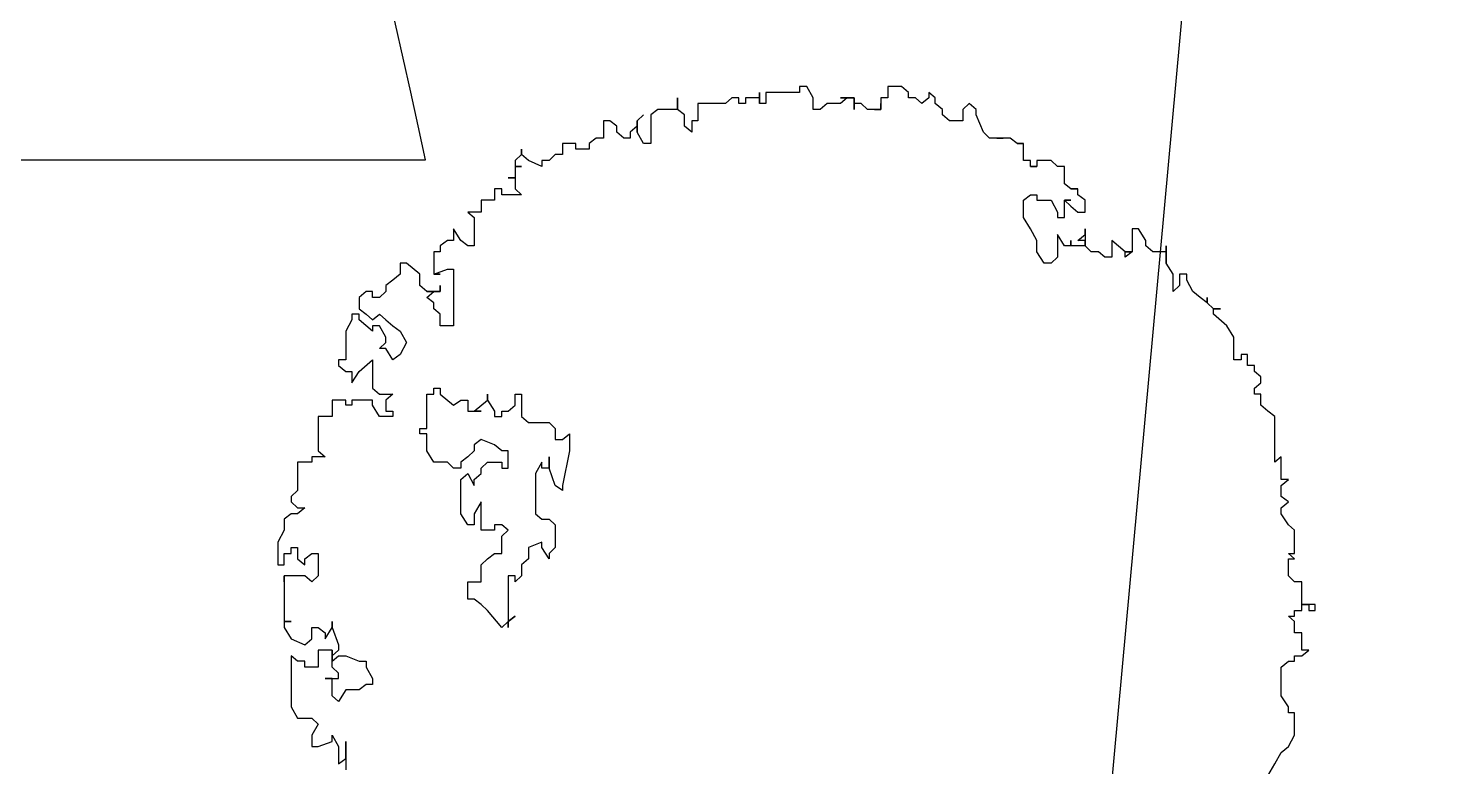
# Model space of a CAD drawing. Extents: x -30 to 1202, y 231 to 898.
# Drawn here: x 173.23 to 179.27, y 414.55 to 417.71 of the extents above; entities that cross this region are included whole.
import ezdxf

# ---------------------------------------------------------------- set-up
doc = ezdxf.new("R2010")
doc.units = 0
doc.header["$LTSCALE"] = 0.04
doc.linetypes.add('DASHED2', pattern=[9.525, 6.35, -3.175])
doc.layers.get('0').update_dxf_attribs({"linetype": 'CONTINUOUS'})
for name, color, linetype in [('0.1', 1, 'CONTINUOUS'), ('0.2', 2, 'CONTINUOUS'), ('0.5', 5, 'CONTINUOUS'), ('CONTORXXNP----00', 255, 'CONTINUOUS'), ('PISO', 1, 'CONTINUOUS'), ('PISOS', 1, 'CONTINUOUS'), ('PROYECCIÓN', 2, 'DASHED2')]:
    doc.layers.add(name, color=color, linetype=linetype)
doc.styles.get("Standard").update_dxf_attribs({"font": 'romans.shx'})

# ---------------------------------------------------------------- blocks, each defined once
blk = doc.blocks.new('ARB3')
at = {"color": 0}
for p, q in [((0.0136, 0.4913), (0.0078, 0.4913)), ((0.0078, 0.4913), (0.0078, 0.4852)), ((0.0078, 0.4852), (0.0078, 0.4782)), ((0.0078, 0.4782), (0.0078, 0.4852)), ((0.0078, 0.4852), (0.0136, 0.4852)), ((0.0078, 0.4852), (0.0136, 0.4852)), ((0.0136, 0.4852), (0.0136, 0.4913)), ((0.0581, 0.4782), (0.0523, 0.4852)), ((0.0523, 0.4852), (0.0523, 0.4782)), ((-0.0646, 0.4713), (-0.0698, 0.4652)), ((-0.042, 0.4713), (-0.0646, 0.4713)), ((-0.0368, 0.4713), (-0.042, 0.4652)), ((-0.042, 0.4652), (-0.042, 0.4713)), ((-0.0368, 0.4652), (-0.0368, 0.4713)), ((-0.0142, 0.4713), (-0.02, 0.4652)), ((0.0078, 0.4782), (-0.0142, 0.4782)), ((-0.0142, 0.4782), (-0.0142, 0.4713)), ((0.0136, 0.4782), (0.0078, 0.4782)), ((0.0136, 0.4713), (0.0136, 0.4782)), ((0.0194, 0.4713), (0.0136, 0.4713)), ((0.0245, 0.4713), (0.0194, 0.4652)), ((0.0194, 0.4652), (0.0194, 0.4713)), ((0.0355, 0.4713), (0.0245, 0.4713)), ((0.0523, 0.4782), (0.0355, 0.4782)), ((0.0355, 0.4782), (0.0355, 0.4713)), ((0.0581, 0.4713), (0.0581, 0.4782)), ((0.0633, 0.4713), (0.0581, 0.4713)), ((0.0633, 0.4652), (0.0633, 0.4713)), ((0.1356, 0.4713), (0.1137, 0.4713)), ((0.1137, 0.4713), (0.1137, 0.4652)), ((0.1466, 0.4652), (0.1356, 0.4713)), ((-0.1143, 0.4583), (-0.1363, 0.4583)), ((-0.1363, 0.4583), (-0.1311, 0.4521)), ((-0.1085, 0.4583), (-0.1143, 0.4652)), ((-0.1143, 0.4652), (-0.1143, 0.4583)), ((-0.0975, 0.4583), (-0.1085, 0.4583)), ((-0.0924, 0.4652), (-0.0975, 0.4583)), ((-0.0866, 0.4583), (-0.0924, 0.4652)), ((-0.0807, 0.4583), (-0.0866, 0.4583)), ((-0.0698, 0.4652), (-0.0807, 0.4583)), ((-0.02, 0.4652), (-0.0368, 0.4652)), ((0.0691, 0.4583), (0.0633, 0.4652)), ((0.0969, 0.4583), (0.0691, 0.4583)), ((0.1079, 0.4652), (0.0969, 0.4583)), ((0.1137, 0.4652), (0.1079, 0.4652)), ((0.1524, 0.4583), (0.1466, 0.4652)), ((0.1634, 0.4521), (0.1524, 0.4583)), ((-0.1809, 0.4452), (-0.1867, 0.4383)), ((-0.1757, 0.4521), (-0.1809, 0.4452)), ((-0.1311, 0.4521), (-0.1757, 0.4521)), ((0.175, 0.4452), (0.1634, 0.4521)), ((-0.2196, 0.4321), (-0.2254, 0.4321)), ((-0.2254, 0.4321), (-0.2254, 0.4252)), ((-0.2144, 0.4383), (-0.2196, 0.4321)), ((-0.2086, 0.4383), (-0.2144, 0.4383)), ((-0.2035, 0.4321), (-0.2086, 0.4383)), ((-0.1976, 0.4321), (-0.2035, 0.4321)), ((-0.1867, 0.4383), (-0.1976, 0.4383)), ((-0.1976, 0.4383), (-0.1976, 0.4321)), ((-0.2254, 0.4252), (-0.2364, 0.4252)), ((-0.2364, 0.4252), (-0.2364, 0.419)), ((-0.2364, 0.419), (-0.2312, 0.419)), ((-0.2312, 0.419), (-0.2312, 0.4121)), ((-0.2642, 0.4052), (-0.2758, 0.3921)), ((-0.2532, 0.4121), (-0.2642, 0.4052)), ((-0.2312, 0.4121), (-0.2532, 0.4121)), ((-0.2868, 0.386), (-0.2919, 0.386)), ((-0.2919, 0.386), (-0.2868, 0.386)), ((-0.2868, 0.386), (-0.2919, 0.3791)), ((-0.281, 0.3921), (-0.2868, 0.386)), ((-0.281, 0.3921), (-0.281, 0.399)), ((-0.281, 0.399), (-0.281, 0.3921)), ((-0.2758, 0.3921), (-0.281, 0.3921)), ((-0.2978, 0.3721), (-0.3087, 0.366)), ((-0.2919, 0.3791), (-0.2978, 0.3721)), ((-0.3087, 0.366), (-0.3146, 0.366)), ((-0.3146, 0.366), (-0.3146, 0.3591)), ((-0.3146, 0.3591), (-0.3036, 0.3591)), ((-0.3036, 0.3591), (-0.2978, 0.3529)), ((-0.3255, 0.346), (-0.3423, 0.346)), ((-0.3423, 0.346), (-0.3365, 0.346)), ((-0.3365, 0.346), (-0.3365, 0.3329)), ((-0.3146, 0.3529), (-0.3255, 0.346)), ((-0.2978, 0.3529), (-0.3146, 0.3529)), ((-0.3365, 0.3329), (-0.3423, 0.326)), ((-0.3475, 0.326), (-0.3591, 0.3191)), ((-0.3591, 0.3191), (-0.3591, 0.3129)), ((-0.3423, 0.326), (-0.3475, 0.326)), ((-0.3591, 0.3129), (-0.3365, 0.3129)), ((-0.3365, 0.306), (-0.3475, 0.2929)), ((-0.3365, 0.3129), (-0.3365, 0.306)), ((-0.3365, 0.306), (-0.3365, 0.3129)), ((-0.3365, 0.3129), (-0.3313, 0.306)), ((-0.3313, 0.306), (-0.3365, 0.306)), ((-0.3475, 0.2929), (-0.3313, 0.2929)), ((-0.3313, 0.2929), (-0.3313, 0.286)), ((-0.3313, 0.286), (-0.3365, 0.2799)), ((-0.3365, 0.2799), (-0.3365, 0.2729)), ((-0.3869, 0.2668), (-0.3921, 0.2599)), ((-0.3753, 0.2668), (-0.3869, 0.2668)), ((-0.3753, 0.2599), (-0.3753, 0.2668)), ((-0.3533, 0.2668), (-0.3591, 0.2668)), ((-0.3591, 0.2668), (-0.3423, 0.2668)), ((-0.3475, 0.2599), (-0.3533, 0.2668)), ((-0.3423, 0.2668), (-0.3475, 0.2668)), ((-0.3475, 0.2668), (-0.3475, 0.2599)), ((-0.3365, 0.2729), (-0.3423, 0.2668)), ((-0.3423, 0.2668), (-0.3423, 0.2529)), ((-0.3979, 0.2529), (-0.403, 0.2468)), ((-0.3921, 0.2599), (-0.3979, 0.2599)), ((-0.3979, 0.2599), (-0.3979, 0.2529)), ((-0.3979, 0.2529), (-0.3979, 0.2599)), ((-0.3979, 0.2599), (-0.3979, 0.2529)), ((-0.3869, 0.2468), (-0.3869, 0.2529)), ((-0.3869, 0.2529), (-0.3869, 0.2468)), ((-0.3869, 0.2468), (-0.3811, 0.2529)), ((-0.3811, 0.2529), (-0.3753, 0.2599)), ((-0.3423, 0.2529), (-0.3475, 0.2529)), ((-0.3475, 0.2529), (-0.3423, 0.2529)), ((-0.3423, 0.2529), (-0.3423, 0.2468)), ((-0.4198, 0.2399), (-0.4256, 0.2337)), ((-0.403, 0.2468), (-0.4198, 0.2468)), ((-0.4198, 0.2468), (-0.4198, 0.2399)), ((-0.3701, 0.2468), (-0.3869, 0.2468)), ((-0.3869, 0.2337), (-0.3753, 0.2399)), ((-0.3753, 0.2399), (-0.3701, 0.2399)), ((-0.3701, 0.2399), (-0.3701, 0.2468)), ((-0.3423, 0.2468), (-0.3533, 0.2399)), ((-0.3533, 0.2399), (-0.3313, 0.2399)), ((-0.3313, 0.2399), (-0.3255, 0.2337)), ((-0.4256, 0.2337), (-0.4256, 0.2199)), ((-0.3869, 0.2199), (-0.3869, 0.2337)), ((-0.3255, 0.2268), (-0.3365, 0.2199)), ((-0.3255, 0.2337), (-0.3255, 0.2268)), ((-0.4256, 0.2068), (-0.4424, 0.2068)), ((-0.4424, 0.2068), (-0.4424, 0.2007)), ((-0.4424, 0.2007), (-0.4424, 0.2068)), ((-0.4424, 0.2068), (-0.4424, 0.2007)), ((-0.4256, 0.2199), (-0.4198, 0.2199)), ((-0.4198, 0.2137), (-0.4256, 0.2137)), ((-0.4256, 0.2137), (-0.4256, 0.2068)), ((-0.4198, 0.2199), (-0.4198, 0.2137)), ((-0.4198, 0.2137), (-0.4198, 0.2199)), ((-0.4198, 0.2199), (-0.4198, 0.2137)), ((-0.3921, 0.2137), (-0.3921, 0.2199)), ((-0.3921, 0.2199), (-0.3869, 0.2199)), ((-0.3869, 0.2068), (-0.3921, 0.2137)), ((-0.3701, 0.2068), (-0.3869, 0.2068)), ((-0.3591, 0.2137), (-0.3701, 0.2068)), ((-0.3475, 0.2199), (-0.3591, 0.2137)), ((-0.3365, 0.2199), (-0.3475, 0.2199)), ((-0.4424, 0.2007), (-0.4476, 0.1937)), ((-0.4476, 0.1937), (-0.4476, 0.1807)), ((-0.4476, 0.1807), (-0.4476, 0.1868)), ((-0.4476, 0.1868), (-0.4476, 0.1737)), ((-0.4534, 0.1676), (-0.4702, 0.1607)), ((-0.4476, 0.1737), (-0.4534, 0.1676)), ((-0.4754, 0.1607), (-0.4812, 0.1537)), ((-0.4812, 0.1537), (-0.4754, 0.1476)), ((-0.4702, 0.1607), (-0.4754, 0.1607)), ((-0.4754, 0.1476), (-0.4644, 0.1476)), ((-0.4644, 0.1476), (-0.4644, 0.1345)), ((-0.4754, 0.1276), (-0.4812, 0.1207)), ((-0.4702, 0.1276), (-0.4754, 0.1276)), ((-0.4644, 0.1345), (-0.4702, 0.1276)), ((-0.487, 0.1207), (-0.4922, 0.1145)), ((-0.4922, 0.1145), (-0.487, 0.1145)), ((-0.4812, 0.1207), (-0.487, 0.1207)), ((-0.487, 0.1145), (-0.4812, 0.1076)), ((-0.4812, 0.1076), (-0.487, 0.1015)), ((-0.487, 0.1015), (-0.487, 0.0945)), ((-0.487, 0.0945), (-0.4922, 0.0945)), ((-0.498, 0.0745), (-0.487, 0.0745)), ((-0.487, 0.0745), (-0.487, 0.0676)), ((-0.487, 0.0676), (-0.4754, 0.0676)), ((-0.4754, 0.0676), (-0.4812, 0.0676)), ((-0.4812, 0.0676), (-0.4754, 0.0676)), ((-0.4754, 0.0676), (-0.4754, 0.0615)), ((-0.4754, 0.0615), (-0.4754, 0.0676)), ((-0.4754, 0.0676), (-0.4754, 0.0546)), ((-0.4754, 0.0415), (-0.487, 0.0415)), ((-0.487, 0.0415), (-0.487, 0.0284)), ((-0.4754, 0.0546), (-0.4812, 0.0484)), ((-0.4812, 0.0484), (-0.4812, 0.0415)), ((-0.4812, 0.0415), (-0.4754, 0.0415)), ((-0.487, 0.0284), (-0.487, 0.0346)), ((-0.487, 0.0346), (-0.4812, 0.0284)), ((-0.4812, 0.0284), (-0.4812, 0.0153)), ((-0.4812, 0.0153), (-0.4754, 0.0084)), ((-0.487, 0.0015), (-0.498, -0.0047)), ((-0.4754, 0.0015), (-0.487, 0.0015)), ((-0.4754, 0.0084), (-0.4754, 0.0015)), ((-0.4922, -0.0446), (-0.4812, -0.0446)), ((-0.4812, -0.0508), (-0.4922, -0.0508)), ((-0.4922, -0.0508), (-0.487, -0.0508)), ((-0.487, -0.0508), (-0.487, -0.0646)), ((-0.4812, -0.0446), (-0.4812, -0.0508)), ((-0.487, -0.0646), (-0.4812, -0.0646)), ((-0.4812, -0.0646), (-0.4812, -0.0708)), ((-0.4812, -0.0708), (-0.487, -0.0708)), ((-0.487, -0.0708), (-0.487, -0.0777)), ((-0.487, -0.0777), (-0.4812, -0.0839)), ((-0.4812, -0.0839), (-0.4812, -0.1108)), ((-0.4812, -0.1108), (-0.4644, -0.1108)), ((-0.4702, -0.1238), (-0.4754, -0.1308)), ((-0.4592, -0.1238), (-0.4702, -0.1238)), ((-0.4644, -0.1108), (-0.4644, -0.1169)), ((-0.4644, -0.1169), (-0.4534, -0.1169)), ((-0.4534, -0.1169), (-0.4592, -0.1238)), ((-0.4754, -0.1308), (-0.487, -0.1308)), ((-0.487, -0.1308), (-0.4754, -0.1308)), ((-0.4754, -0.1308), (-0.4754, -0.15)), ((-0.4754, -0.15), (-0.4702, -0.1569)), ((-0.4702, -0.1569), (-0.4424, -0.1569)), ((-0.4644, -0.17), (-0.4702, -0.1638)), ((-0.4702, -0.1638), (-0.4644, -0.17)), ((-0.4424, -0.1638), (-0.4534, -0.17)), ((-0.4424, -0.1569), (-0.4424, -0.1638)), ((-0.4534, -0.17), (-0.4644, -0.17)), ((-0.4644, -0.17), (-0.4592, -0.17)), ((-0.4592, -0.17), (-0.4534, -0.1769)), ((-0.4534, -0.1769), (-0.4476, -0.1769)), ((-0.4476, -0.1769), (-0.4476, -0.1831)), ((-0.4592, -0.19), (-0.4644, -0.1969)), ((-0.4534, -0.19), (-0.4592, -0.19)), ((-0.4476, -0.1831), (-0.4534, -0.19)), ((-0.4644, -0.1969), (-0.4644, -0.2031)), ((-0.4644, -0.2031), (-0.4476, -0.2031)), ((-0.4476, -0.2031), (-0.4476, -0.21)), ((-0.4476, -0.21), (-0.4424, -0.2169)), ((-0.4424, -0.2169), (-0.4366, -0.2169)), ((-0.4366, -0.2169), (-0.4366, -0.23)), ((-0.4366, -0.23), (-0.4424, -0.23)), ((-0.4424, -0.23), (-0.4424, -0.243)), ((-0.4424, -0.243), (-0.4315, -0.243)), ((-0.4315, -0.243), (-0.4315, -0.25)), ((-0.1531, -0.243), (-0.1589, -0.2361)), ((-0.1589, -0.2361), (-0.1421, -0.2361)), ((-0.1531, -0.25), (-0.1531, -0.243)), ((-0.1421, -0.2361), (-0.1085, -0.243)), ((-0.1085, -0.243), (-0.1033, -0.243)), ((-0.1033, -0.243), (-0.1085, -0.25)), ((-0.4315, -0.25), (-0.4256, -0.2561)), ((-0.4256, -0.2561), (-0.4256, -0.263)), ((-0.1699, -0.2561), (-0.1641, -0.25)), ((-0.1699, -0.2761), (-0.1699, -0.2561)), ((-0.1641, -0.25), (-0.1531, -0.25)), ((-0.1253, -0.2561), (-0.1363, -0.2561)), ((-0.1363, -0.2561), (-0.1253, -0.2561)), ((-0.1085, -0.25), (-0.1253, -0.2561)), ((-0.1253, -0.2561), (-0.1253, -0.263)), ((-0.0756, -0.2561), (-0.0698, -0.25)), ((-0.0756, -0.263), (-0.0756, -0.2561)), ((-0.0698, -0.25), (-0.0478, -0.25)), ((-0.0478, -0.25), (-0.042, -0.2561)), ((-0.0368, -0.2561), (-0.0478, -0.263)), ((-0.042, -0.2561), (-0.0368, -0.2561)), ((-0.4256, -0.263), (-0.4198, -0.263)), ((-0.4198, -0.263), (-0.4256, -0.2761)), ((-0.1253, -0.263), (-0.1311, -0.263)), ((-0.1311, -0.263), (-0.1201, -0.2692)), ((-0.1201, -0.2692), (-0.0807, -0.2692)), ((-0.0807, -0.2692), (-0.0756, -0.263)), ((-0.0478, -0.263), (-0.053, -0.263)), ((-0.053, -0.263), (-0.0478, -0.2761)), ((-0.4315, -0.283), (-0.4366, -0.283)), ((-0.4366, -0.283), (-0.4315, -0.283)), ((-0.4256, -0.2761), (-0.4315, -0.283)), ((-0.4315, -0.283), (-0.4256, -0.2892)), ((-0.4256, -0.2892), (-0.4198, -0.2892)), ((-0.4198, -0.2892), (-0.4198, -0.283)), ((-0.4198, -0.283), (-0.4198, -0.2892)), ((-0.4198, -0.2892), (-0.4089, -0.2892)), ((-0.4089, -0.2892), (-0.4089, -0.2961)), ((-0.4089, -0.2961), (-0.4089, -0.2892)), ((-0.4089, -0.2892), (-0.3979, -0.2892)), ((-0.3979, -0.2892), (-0.3921, -0.283)), ((-0.3921, -0.283), (-0.3921, -0.3022)), ((-0.1976, -0.2892), (-0.1976, -0.283)), ((-0.1976, -0.283), (-0.1757, -0.283)), ((-0.1867, -0.2892), (-0.1976, -0.2892)), ((-0.1809, -0.2961), (-0.1867, -0.2892)), ((-0.1757, -0.283), (-0.1699, -0.2761)), ((-0.0478, -0.2761), (-0.0368, -0.2761)), ((-0.0368, -0.2761), (-0.031, -0.283)), ((-0.031, -0.283), (-0.02, -0.283)), ((-0.02, -0.283), (-0.0142, -0.2892)), ((-0.0142, -0.2892), (-0.02, -0.2892)), ((-0.02, -0.2892), (-0.02, -0.2961)), ((0.0245, -0.2961), (0.0194, -0.2892)), ((0.0194, -0.2892), (0.0245, -0.2961)), ((-0.3921, -0.3022), (-0.3979, -0.3022)), ((-0.3979, -0.3022), (-0.3979, -0.3092)), ((-0.1809, -0.3022), (-0.1809, -0.2961)), ((-0.1757, -0.3022), (-0.1809, -0.3022)), ((-0.1757, -0.3092), (-0.1757, -0.3022)), ((-0.1421, -0.3022), (-0.1479, -0.3092)), ((-0.1253, -0.2961), (-0.1421, -0.2961)), ((-0.1421, -0.2961), (-0.1421, -0.3022)), ((-0.1311, -0.3161), (-0.1311, -0.3022)), ((-0.1311, -0.3022), (-0.1253, -0.3022)), ((-0.1253, -0.3022), (-0.1253, -0.2961)), ((-0.0646, -0.2961), (-0.0698, -0.3022)), ((-0.0698, -0.3022), (-0.0698, -0.3092)), ((-0.0588, -0.3022), (-0.0646, -0.2961)), ((-0.042, -0.3022), (-0.0588, -0.3022)), ((-0.042, -0.3092), (-0.042, -0.3022)), ((-0.02, -0.2961), (0.0304, -0.2961)), ((0.0304, -0.3022), (0.0136, -0.3161)), ((0.0304, -0.2961), (0.0245, -0.2961)), ((0.0245, -0.2961), (0.0304, -0.3022)), ((-0.3979, -0.3092), (-0.3869, -0.3092)), ((-0.3869, -0.3092), (-0.3869, -0.3222)), ((-0.1918, -0.3161), (-0.1976, -0.3161)), ((-0.1976, -0.3161), (-0.1918, -0.3161)), ((-0.1918, -0.3161), (-0.1809, -0.3092)), ((-0.1809, -0.3292), (-0.1918, -0.3161)), ((-0.1809, -0.3092), (-0.1757, -0.3092)), ((-0.1479, -0.3092), (-0.1531, -0.3222)), ((-0.1253, -0.3222), (-0.1311, -0.3161)), ((-0.0698, -0.3092), (-0.0646, -0.3092)), ((-0.0646, -0.3092), (-0.0646, -0.3222)), ((-0.0368, -0.3161), (-0.042, -0.3092)), ((-0.031, -0.3222), (-0.0368, -0.3161)), ((0.0136, -0.3161), (0.0078, -0.3222)), ((-0.3869, -0.3222), (-0.3753, -0.3222)), ((-0.3753, -0.3222), (-0.3753, -0.3353)), ((-0.3753, -0.3353), (-0.3701, -0.3292)), ((-0.3701, -0.3292), (-0.3423, -0.3292)), ((-0.3423, -0.3292), (-0.3423, -0.3353)), ((-0.1809, -0.3353), (-0.1809, -0.3222)), ((-0.1809, -0.3222), (-0.1809, -0.3292)), ((-0.1809, -0.3292), (-0.1809, -0.3222)), ((-0.1809, -0.3222), (-0.1809, -0.3292)), ((-0.1531, -0.3222), (-0.1479, -0.3292)), ((-0.1479, -0.3292), (-0.1421, -0.3292)), ((-0.1421, -0.3292), (-0.1363, -0.3353)), ((-0.1201, -0.3222), (-0.1253, -0.3222)), ((-0.1143, -0.3292), (-0.1201, -0.3222)), ((-0.1201, -0.3353), (-0.1085, -0.3292)), ((-0.1085, -0.3292), (-0.1143, -0.3292)), ((-0.0646, -0.3222), (-0.0924, -0.3222)), ((-0.0924, -0.3222), (-0.0807, -0.3292)), ((-0.0807, -0.3292), (-0.0698, -0.3292)), ((-0.0698, -0.3292), (-0.0698, -0.3353)), ((-0.0142, -0.3222), (-0.031, -0.3222)), ((-0.0142, -0.3353), (-0.0142, -0.3222)), ((0.0078, -0.3222), (0.0026, -0.3292)), ((0.0026, -0.3292), (0.0026, -0.3353)), ((-0.3475, -0.3422), (-0.3591, -0.3492)), ((-0.3423, -0.3353), (-0.3475, -0.3422)), ((-0.1918, -0.3422), (-0.1918, -0.3353)), ((-0.1918, -0.3353), (-0.1809, -0.3353)), ((-0.1867, -0.3492), (-0.1918, -0.3422)), ((-0.1363, -0.3353), (-0.1311, -0.3422)), ((-0.1311, -0.3422), (-0.1253, -0.3422)), ((-0.1253, -0.3422), (-0.1253, -0.3492)), ((-0.1143, -0.3422), (-0.1201, -0.3353)), ((-0.0807, -0.3422), (-0.1143, -0.3422)), ((-0.0698, -0.3353), (-0.0807, -0.3422)), ((0.0026, -0.3353), (-0.0142, -0.3353)), ((-0.3591, -0.3492), (-0.3475, -0.3492)), ((-0.3475, -0.3492), (-0.3475, -0.3553)), ((-0.3475, -0.3553), (-0.3423, -0.3622)), ((-0.3197, -0.3553), (-0.3197, -0.3492)), ((-0.3197, -0.3492), (-0.2642, -0.3492)), ((-0.3146, -0.3684), (-0.3197, -0.3553)), ((-0.2642, -0.3492), (-0.2642, -0.3622)), ((-0.1976, -0.3622), (-0.1867, -0.3492)), ((-0.1253, -0.3492), (-0.1311, -0.3553)), ((-0.1311, -0.3553), (-0.1311, -0.3684)), ((-0.3423, -0.3622), (-0.3365, -0.3622)), ((-0.3365, -0.3622), (-0.3365, -0.3684)), ((-0.3365, -0.3684), (-0.3146, -0.3684)), ((-0.3146, -0.3684), (-0.3146, -0.3622)), ((-0.3146, -0.3622), (-0.3146, -0.3684)), ((-0.2978, -0.3622), (-0.3036, -0.3622)), ((-0.3036, -0.3622), (-0.2978, -0.3622)), ((-0.2978, -0.3684), (-0.2978, -0.3622)), ((-0.2978, -0.3622), (-0.2978, -0.3753)), ((-0.2919, -0.3753), (-0.2978, -0.3684)), ((-0.2868, -0.3684), (-0.2919, -0.3753)), ((-0.281, -0.3684), (-0.2868, -0.3684)), ((-0.2758, -0.3622), (-0.281, -0.3684)), ((-0.2642, -0.3622), (-0.2758, -0.3622)), ((-0.2035, -0.3684), (-0.2035, -0.3622)), ((-0.2035, -0.3622), (-0.1976, -0.3622)), ((-0.1976, -0.3684), (-0.2035, -0.3684)), ((-0.1976, -0.3753), (-0.1976, -0.3684)), ((-0.1311, -0.3684), (-0.1421, -0.3753)), ((-0.3146, -0.3822), (-0.3255, -0.3953)), ((-0.3036, -0.3822), (-0.3146, -0.3822)), ((-0.2978, -0.3753), (-0.3036, -0.3822)), ((-0.1641, -0.3753), (-0.1976, -0.3753)), ((-0.1641, -0.3822), (-0.1641, -0.3753)), ((-0.1589, -0.3822), (-0.1641, -0.3822)), ((-0.1421, -0.3753), (-0.1589, -0.3753)), ((-0.1589, -0.3753), (-0.1589, -0.3822)), ((-0.3255, -0.3953), (-0.3255, -0.4014)), ((-0.259, -0.4014), (-0.248, -0.3953)), ((-0.248, -0.3953), (-0.2364, -0.4014)), ((-0.3255, -0.4014), (-0.3146, -0.4014)), ((-0.3146, -0.4014), (-0.3087, -0.4084)), ((-0.3087, -0.4084), (-0.3036, -0.4153)), ((-0.27, -0.4153), (-0.2642, -0.4084)), ((-0.2642, -0.4084), (-0.259, -0.4014)), ((-0.2312, -0.4084), (-0.2422, -0.4153)), ((-0.2364, -0.4014), (-0.2312, -0.4084)), ((-0.1976, -0.4214), (-0.1976, -0.4084)), ((-0.1976, -0.4084), (-0.1918, -0.4153)), ((-0.1809, -0.4153), (-0.1809, -0.4084)), ((-0.1809, -0.4084), (-0.1757, -0.4084)), ((-0.1757, -0.4084), (-0.1757, -0.4214)), ((-0.3036, -0.4153), (-0.2978, -0.4153)), ((-0.2978, -0.4153), (-0.2919, -0.4214)), ((-0.2919, -0.4214), (-0.2919, -0.4284)), ((-0.2758, -0.4214), (-0.27, -0.4153)), ((-0.27, -0.4284), (-0.2758, -0.4214)), ((-0.2532, -0.4153), (-0.2642, -0.4214)), ((-0.2642, -0.4214), (-0.2642, -0.4284)), ((-0.248, -0.4153), (-0.2532, -0.4153)), ((-0.2422, -0.4214), (-0.248, -0.4153)), ((-0.2422, -0.4153), (-0.2422, -0.4214)), ((-0.2035, -0.4284), (-0.1976, -0.4214)), ((-0.1918, -0.4153), (-0.1809, -0.4153)), ((-0.1757, -0.4214), (-0.1867, -0.4284)), ((-0.2919, -0.4284), (-0.2978, -0.4284)), ((-0.2978, -0.4284), (-0.2978, -0.4345)), ((-0.2978, -0.4345), (-0.2919, -0.4414)), ((-0.281, -0.4414), (-0.2758, -0.4345)), ((-0.2758, -0.4345), (-0.27, -0.4284)), ((-0.259, -0.4284), (-0.27, -0.4414)), ((-0.2642, -0.4284), (-0.259, -0.4284)), ((-0.2196, -0.4414), (-0.2312, -0.4284)), ((-0.2312, -0.4284), (-0.2035, -0.4284)), ((-0.1867, -0.4284), (-0.1918, -0.4284)), ((-0.1918, -0.4284), (-0.1918, -0.4484)), ((0.0633, -0.4414), (0.0633, -0.4345)), ((0.0633, -0.4345), (0.0691, -0.4345)), ((0.0691, -0.4345), (0.0801, -0.4284)), ((0.0801, -0.4284), (0.0859, -0.4284)), ((0.0859, -0.4284), (0.0859, -0.4345)), ((0.0859, -0.4345), (0.0911, -0.4414)), ((-0.2919, -0.4414), (-0.281, -0.4414)), ((-0.27, -0.4414), (-0.2758, -0.4414)), ((-0.2758, -0.4414), (-0.2758, -0.4484)), ((-0.2758, -0.4484), (-0.27, -0.4484)), ((-0.27, -0.4484), (-0.259, -0.4545)), ((-0.259, -0.4545), (-0.2312, -0.4545)), ((-0.2312, -0.4545), (-0.2312, -0.4614)), ((-0.2254, -0.4614), (-0.2196, -0.4545)), ((-0.2086, -0.4484), (-0.2196, -0.4414)), ((-0.2196, -0.4545), (-0.2196, -0.4484)), ((-0.2196, -0.4484), (-0.2086, -0.4484)), ((-0.1918, -0.4484), (-0.1867, -0.4484)), ((-0.1867, -0.4545), (-0.1918, -0.4545)), ((-0.1918, -0.4545), (-0.1918, -0.4676)), ((-0.1867, -0.4484), (-0.1867, -0.4545)), ((0.0581, -0.4545), (0.0633, -0.4414)), ((0.0581, -0.4614), (0.0581, -0.4545)), ((0.0911, -0.4414), (0.0911, -0.4545)), ((0.0911, -0.4545), (0.1027, -0.4614)), ((0.1582, -0.4545), (0.1415, -0.4545)), ((0.1415, -0.4545), (0.1692, -0.4545)), ((0.1634, -0.4614), (0.1582, -0.4545)), ((-0.2312, -0.4614), (-0.2254, -0.4614)), ((-0.1918, -0.4676), (-0.1757, -0.4676)), ((-0.1757, -0.4676), (-0.1757, -0.4814)), ((0.0304, -0.4676), (0.0245, -0.4676)), ((0.0245, -0.4676), (0.0304, -0.4676)), ((0.0304, -0.4676), (0.0472, -0.4614)), ((0.0413, -0.4745), (0.0304, -0.4676)), ((0.0472, -0.4614), (0.0523, -0.4614)), ((0.0523, -0.4614), (0.0581, -0.4676)), ((0.0691, -0.4676), (0.0523, -0.4676)), ((0.0523, -0.4676), (0.0523, -0.4814)), ((0.0633, -0.4676), (0.0581, -0.4614)), ((0.0581, -0.4676), (0.0633, -0.4676)), ((0.0749, -0.4614), (0.0691, -0.4676)), ((0.0801, -0.4614), (0.0749, -0.4614)), ((0.0801, -0.4745), (0.0801, -0.4614)), ((0.0969, -0.4676), (0.0801, -0.4676)), ((0.0801, -0.4676), (0.0801, -0.4745)), ((0.1027, -0.4614), (0.0969, -0.4676)), ((0.1356, -0.4676), (0.1466, -0.4614)), ((0.1415, -0.4676), (0.1356, -0.4676)), ((0.1466, -0.4814), (0.1415, -0.4676)), ((0.1466, -0.4614), (0.1634, -0.4614)), ((-0.1757, -0.4814), (-0.1421, -0.4814)), ((-0.1421, -0.4814), (-0.1363, -0.4745)), ((-0.1363, -0.4745), (-0.1363, -0.4876)), ((-0.042, -0.4876), (-0.042, -0.4814)), ((-0.042, -0.4814), (-0.02, -0.4814)), ((-0.02, -0.4814), (-0.0142, -0.4876)), ((0.0304, -0.4814), (0.0355, -0.4745)), ((0.0304, -0.4876), (0.0304, -0.4814)), ((0.0355, -0.4745), (0.0413, -0.4745)), ((0.0523, -0.4814), (0.0691, -0.4814)), ((0.0691, -0.4814), (0.0691, -0.4945)), ((0.1188, -0.4876), (0.1247, -0.4814)), ((0.1247, -0.4814), (0.1356, -0.4876)), ((0.1466, -0.4876), (0.1466, -0.4814)), ((-0.1363, -0.4876), (-0.1311, -0.4876)), ((-0.1311, -0.4876), (-0.1311, -0.5014)), ((-0.0866, -0.5014), (-0.0866, -0.4945)), ((-0.0866, -0.4945), (-0.0807, -0.5014)), ((-0.0368, -0.4945), (-0.042, -0.4876)), ((-0.0368, -0.5014), (-0.031, -0.4945)), ((-0.031, -0.4945), (-0.0368, -0.4945)), ((-0.0142, -0.4876), (-0.02, -0.4945)), ((-0.02, -0.4945), (-0.02, -0.5145)), ((0.0413, -0.4876), (0.0304, -0.4876)), ((0.0472, -0.4945), (0.0413, -0.4876)), ((0.0413, -0.5076), (0.0472, -0.4945)), ((0.0691, -0.4945), (0.0633, -0.4945)), ((0.0633, -0.4945), (0.0633, -0.5014)), ((0.1188, -0.5014), (0.1188, -0.4876)), ((0.1356, -0.4876), (0.1466, -0.4876)), ((-0.1311, -0.5014), (-0.1033, -0.5014)), ((-0.1033, -0.5014), (-0.0975, -0.5076)), ((-0.0975, -0.5076), (-0.0924, -0.5076)), ((-0.0924, -0.5076), (-0.0866, -0.5014)), ((-0.0807, -0.5014), (-0.0807, -0.5076)), ((-0.0807, -0.5076), (-0.0756, -0.5145)), ((-0.0478, -0.5076), (-0.0478, -0.5014)), ((-0.0478, -0.5014), (-0.0368, -0.5014)), ((-0.042, -0.5076), (-0.0478, -0.5076)), ((-0.042, -0.5145), (-0.042, -0.5076)), ((0.0245, -0.5145), (0.0245, -0.5076)), ((0.0245, -0.5076), (0.0245, -0.5145)), ((0.0304, -0.5145), (0.0413, -0.5076)), ((0.0633, -0.5014), (0.0581, -0.5076)), ((0.0581, -0.5076), (0.1079, -0.5076)), ((0.1079, -0.5076), (0.1188, -0.5014)), ((-0.0756, -0.5145), (-0.0646, -0.5145)), ((-0.0646, -0.5145), (-0.053, -0.5206)), ((-0.053, -0.5206), (-0.031, -0.5206)), ((-0.031, -0.5145), (-0.042, -0.5145)), ((-0.031, -0.5206), (-0.031, -0.5145)), ((-0.02, -0.5145), (-0.0142, -0.5145)), ((-0.0142, -0.5145), (-0.02, -0.5145)), ((-0.02, -0.5145), (0.0245, -0.5145)), ((0.0245, -0.5145), (0.0304, -0.5145))]:
    blk.add_line(p, q, dxfattribs=at)
for p, q in [((-0.4922, 0.0945), (-0.498, 0.0876)), ((-0.498, 0.0876), (-0.498, 0.0745)), ((-0.498, -0.0047), (-0.498, -0.0116)), ((-0.498, -0.0116), (-0.4922, -0.0116)), ((-0.4922, -0.0116), (-0.4922, -0.0446))]:
    blk.add_line(p, q)
at = {"layer": 'CONTORXXNP----00'}
for p, q in [((0.0523, 0.4852), (0.0523, 0.4782)), ((0.0581, 0.4782), (0.0523, 0.4852)), ((-0.0646, 0.4713), (-0.0698, 0.4652)), ((-0.042, 0.4713), (-0.0646, 0.4713)), ((-0.042, 0.4652), (-0.042, 0.4713)), ((-0.0368, 0.4713), (-0.042, 0.4652)), ((-0.0368, 0.4652), (-0.0368, 0.4713)), ((-0.0142, 0.4713), (-0.02, 0.4652)), ((-0.0142, 0.4782), (-0.0142, 0.4713)), ((0.0078, 0.4782), (-0.0142, 0.4782)), ((0.0136, 0.4782), (0.0078, 0.4782)), ((0.0136, 0.4713), (0.0136, 0.4782)), ((0.0194, 0.4713), (0.0136, 0.4713)), ((0.0194, 0.4652), (0.0194, 0.4713)), ((0.0245, 0.4713), (0.0194, 0.4652)), ((0.0355, 0.4713), (0.0245, 0.4713)), ((0.0355, 0.4782), (0.0355, 0.4713)), ((0.0523, 0.4782), (0.0355, 0.4782)), ((0.0581, 0.4713), (0.0581, 0.4782)), ((0.0633, 0.4713), (0.0581, 0.4713)), ((0.0633, 0.4652), (0.0633, 0.4713)), ((0.1137, 0.4713), (0.1137, 0.4652)), ((0.1356, 0.4713), (0.1137, 0.4713)), ((0.1466, 0.4652), (0.1356, 0.4713)), ((-0.1363, 0.4583), (-0.1311, 0.4521)), ((-0.1143, 0.4583), (-0.1363, 0.4583)), ((-0.1143, 0.4652), (-0.1143, 0.4583)), ((-0.1085, 0.4583), (-0.1143, 0.4652)), ((-0.0975, 0.4583), (-0.1085, 0.4583)), ((-0.0924, 0.4652), (-0.0975, 0.4583)), ((-0.0866, 0.4583), (-0.0924, 0.4652)), ((-0.0807, 0.4583), (-0.0866, 0.4583)), ((-0.0698, 0.4652), (-0.0807, 0.4583)), ((-0.02, 0.4652), (-0.0368, 0.4652)), ((0.0691, 0.4583), (0.0633, 0.4652)), ((0.0969, 0.4583), (0.0691, 0.4583)), ((0.1079, 0.4652), (0.0969, 0.4583)), ((0.1137, 0.4652), (0.1079, 0.4652)), ((0.1524, 0.4583), (0.1466, 0.4652)), ((0.1634, 0.4521), (0.1524, 0.4583)), ((-0.1809, 0.4452), (-0.1867, 0.4383)), ((-0.1757, 0.4521), (-0.1809, 0.4452)), ((-0.1311, 0.4521), (-0.1757, 0.4521)), ((0.175, 0.4452), (0.1634, 0.4521)), ((-0.2254, 0.4321), (-0.2254, 0.4252)), ((-0.2196, 0.4321), (-0.2254, 0.4321)), ((-0.2144, 0.4383), (-0.2196, 0.4321)), ((-0.2086, 0.4383), (-0.2144, 0.4383)), ((-0.2035, 0.4321), (-0.2086, 0.4383)), ((-0.1976, 0.4321), (-0.2035, 0.4321)), ((-0.1976, 0.4383), (-0.1976, 0.4321)), ((-0.1867, 0.4383), (-0.1976, 0.4383)), ((-0.2364, 0.4252), (-0.2364, 0.419)), ((-0.2254, 0.4252), (-0.2364, 0.4252)), ((-0.2364, 0.419), (-0.2312, 0.419)), ((-0.2312, 0.419), (-0.2312, 0.4121)), ((-0.2642, 0.4052), (-0.2758, 0.3921)), ((-0.2532, 0.4121), (-0.2642, 0.4052)), ((-0.2312, 0.4121), (-0.2532, 0.4121)), ((-0.2868, 0.386), (-0.2919, 0.3791)), ((-0.281, 0.3921), (-0.2868, 0.386)), ((-0.2758, 0.3921), (-0.281, 0.3921)), ((-0.2978, 0.3721), (-0.3087, 0.366)), ((-0.2919, 0.3791), (-0.2978, 0.3721)), ((-0.3146, 0.366), (-0.3146, 0.3591)), ((-0.3087, 0.366), (-0.3146, 0.366)), ((-0.3146, 0.3591), (-0.3036, 0.3591)), ((-0.3036, 0.3591), (-0.2978, 0.3529)), ((-0.3365, 0.346), (-0.3255, 0.346)), ((-0.3365, 0.346), (-0.3365, 0.3329)), ((-0.3146, 0.3529), (-0.3255, 0.346)), ((-0.2978, 0.3529), (-0.3146, 0.3529)), ((-0.3365, 0.3329), (-0.3423, 0.326)), ((-0.3475, 0.326), (-0.3591, 0.3191)), ((-0.3591, 0.3191), (-0.3591, 0.3129)), ((-0.3423, 0.326), (-0.3475, 0.326)), ((-0.3591, 0.3129), (-0.3365, 0.3129)), ((-0.3365, 0.306), (-0.3475, 0.2929)), ((-0.3365, 0.306), (-0.3365, 0.3129)), ((-0.3365, 0.3129), (-0.3365, 0.306)), ((-0.3475, 0.2929), (-0.3313, 0.2929)), ((-0.3313, 0.2929), (-0.3313, 0.286)), ((-0.3313, 0.286), (-0.3365, 0.2799)), ((-0.3365, 0.2799), (-0.3365, 0.2729)), ((-0.3869, 0.2668), (-0.3921, 0.2599)), ((-0.3753, 0.2668), (-0.3869, 0.2668)), ((-0.3753, 0.2599), (-0.3753, 0.2668)), ((-0.3365, 0.2729), (-0.3423, 0.2668)), ((-0.3423, 0.2668), (-0.3423, 0.2529)), ((-0.3979, 0.2529), (-0.403, 0.2468)), ((-0.3979, 0.2599), (-0.3979, 0.2529)), ((-0.3979, 0.2529), (-0.3979, 0.2599)), ((-0.3979, 0.2599), (-0.3979, 0.2529)), ((-0.3921, 0.2599), (-0.3979, 0.2599)), ((-0.3869, 0.2468), (-0.3811, 0.2529)), ((-0.3811, 0.2529), (-0.3753, 0.2599)), ((-0.3423, 0.2529), (-0.3423, 0.2468)), ((-0.4198, 0.2399), (-0.4256, 0.2337)), ((-0.4198, 0.2468), (-0.4198, 0.2399)), ((-0.403, 0.2468), (-0.4198, 0.2468)), ((-0.3701, 0.2468), (-0.3869, 0.2468)), ((-0.3869, 0.2337), (-0.3753, 0.2399)), ((-0.3753, 0.2399), (-0.3701, 0.2399)), ((-0.3701, 0.2399), (-0.3701, 0.2468)), ((-0.3423, 0.2468), (-0.3533, 0.2399)), ((-0.3533, 0.2399), (-0.3313, 0.2399)), ((-0.3313, 0.2399), (-0.3255, 0.2337)), ((-0.4256, 0.2337), (-0.4256, 0.2199)), ((-0.3869, 0.2199), (-0.3869, 0.2337)), ((-0.3255, 0.2268), (-0.3365, 0.2199)), ((-0.3255, 0.2337), (-0.3255, 0.2268)), ((-0.4424, 0.2068), (-0.4424, 0.2007)), ((-0.4424, 0.2007), (-0.4424, 0.2068)), ((-0.4424, 0.2068), (-0.4424, 0.2007)), ((-0.4256, 0.2068), (-0.4424, 0.2068)), ((-0.4256, 0.2199), (-0.4198, 0.2199)), ((-0.4256, 0.2137), (-0.4256, 0.2068)), ((-0.4198, 0.2137), (-0.4256, 0.2137)), ((-0.4198, 0.2199), (-0.4198, 0.2137)), ((-0.4198, 0.2137), (-0.4198, 0.2199)), ((-0.4198, 0.2199), (-0.4198, 0.2137)), ((-0.3921, 0.2199), (-0.3869, 0.2199)), ((-0.3921, 0.2137), (-0.3921, 0.2199)), ((-0.3869, 0.2068), (-0.3921, 0.2137)), ((-0.3701, 0.2068), (-0.3869, 0.2068)), ((-0.3591, 0.2137), (-0.3701, 0.2068)), ((-0.3475, 0.2199), (-0.3591, 0.2137)), ((-0.3365, 0.2199), (-0.3475, 0.2199)), ((-0.4424, 0.2007), (-0.4476, 0.1937)), ((-0.4476, 0.1937), (-0.4476, 0.1807)), ((-0.4476, 0.1868), (-0.4476, 0.1737)), ((-0.4476, 0.1807), (-0.4476, 0.1868)), ((-0.4534, 0.1676), (-0.4702, 0.1607)), ((-0.4476, 0.1737), (-0.4534, 0.1676)), ((-0.4754, 0.1607), (-0.4812, 0.1537)), ((-0.4812, 0.1537), (-0.4754, 0.1476)), ((-0.4702, 0.1607), (-0.4754, 0.1607)), ((-0.4754, 0.1476), (-0.4644, 0.1476)), ((-0.4644, 0.1476), (-0.4644, 0.1345)), ((-0.4754, 0.1276), (-0.4812, 0.1207)), ((-0.4702, 0.1276), (-0.4754, 0.1276)), ((-0.4644, 0.1345), (-0.4702, 0.1276)), ((-0.487, 0.1207), (-0.4922, 0.1145)), ((-0.4922, 0.1145), (-0.487, 0.1145)), ((-0.4812, 0.1207), (-0.487, 0.1207)), ((-0.487, 0.1145), (-0.4812, 0.1076)), ((-0.4812, 0.1076), (-0.487, 0.1015)), ((-0.487, 0.1015), (-0.487, 0.0945)), ((-0.4922, 0.0945), (-0.498, 0.0876)), ((-0.498, 0.0876), (-0.498, 0.0745)), ((-0.487, 0.0945), (-0.4922, 0.0945)), ((-0.498, 0.0745), (-0.487, 0.0745)), ((-0.487, 0.0745), (-0.487, 0.0676)), ((-0.487, 0.0676), (-0.4754, 0.0676)), ((-0.4812, 0.0676), (-0.4754, 0.0676)), ((-0.4754, 0.0676), (-0.4812, 0.0676)), ((-0.4754, 0.0676), (-0.4754, 0.0546)), ((-0.4754, 0.0615), (-0.4754, 0.0676)), ((-0.4754, 0.0676), (-0.4754, 0.0615)), ((-0.487, 0.0415), (-0.4812, 0.0415)), ((-0.487, 0.0346), (-0.487, 0.0415)), ((-0.4754, 0.0546), (-0.4812, 0.0484)), ((-0.4812, 0.0484), (-0.4812, 0.0415)), ((-0.487, 0.0346), (-0.4812, 0.0284)), ((-0.4812, 0.0284), (-0.4812, 0.0153)), ((-0.4812, 0.0153), (-0.4754, 0.0084)), ((-0.487, 0.0015), (-0.498, -0.0047)), ((-0.4754, 0.0015), (-0.487, 0.0015)), ((-0.4754, 0.0084), (-0.4754, 0.0015)), ((-0.498, -0.0047), (-0.498, -0.0116)), ((-0.498, -0.0116), (-0.4922, -0.0116)), ((-0.4922, -0.0116), (-0.4922, -0.0446)), ((-0.4922, -0.0446), (-0.4812, -0.0446)), ((-0.487, -0.0508), (-0.4812, -0.0508)), ((-0.487, -0.0508), (-0.487, -0.0646)), ((-0.4812, -0.0446), (-0.4812, -0.0508)), ((-0.487, -0.0646), (-0.4812, -0.0646)), ((-0.4812, -0.0646), (-0.4812, -0.0708)), ((-0.487, -0.0708), (-0.487, -0.0777)), ((-0.4812, -0.0708), (-0.487, -0.0708)), ((-0.487, -0.0777), (-0.4812, -0.0839)), ((-0.4812, -0.0839), (-0.4812, -0.1108)), ((-0.4812, -0.1108), (-0.4644, -0.1108)), ((-0.4702, -0.1238), (-0.4754, -0.1308)), ((-0.4592, -0.1238), (-0.4702, -0.1238)), ((-0.4644, -0.1108), (-0.4644, -0.1169)), ((-0.4644, -0.1169), (-0.4534, -0.1169)), ((-0.4534, -0.1169), (-0.4592, -0.1238)), ((-0.4754, -0.1308), (-0.4754, -0.15)), ((-0.4754, -0.15), (-0.4702, -0.1569)), ((-0.4702, -0.1569), (-0.4424, -0.1569)), ((-0.4424, -0.1638), (-0.4534, -0.17)), ((-0.4424, -0.1569), (-0.4424, -0.1638)), ((-0.4592, -0.17), (-0.4534, -0.17)), ((-0.4592, -0.17), (-0.4534, -0.1769)), ((-0.4534, -0.1769), (-0.4476, -0.1769)), ((-0.4476, -0.1769), (-0.4476, -0.1831)), ((-0.4592, -0.19), (-0.4644, -0.1969)), ((-0.4534, -0.19), (-0.4592, -0.19)), ((-0.4476, -0.1831), (-0.4534, -0.19)), ((-0.4644, -0.1969), (-0.4644, -0.2031)), ((-0.4644, -0.2031), (-0.4476, -0.2031)), ((-0.4476, -0.2031), (-0.4476, -0.21)), ((-0.4476, -0.21), (-0.4424, -0.2169)), ((-0.4424, -0.2169), (-0.4366, -0.2169)), ((-0.4366, -0.2169), (-0.4366, -0.23)), ((-0.4424, -0.23), (-0.4424, -0.243)), ((-0.4366, -0.23), (-0.4424, -0.23)), ((-0.4424, -0.243), (-0.4315, -0.243)), ((-0.4315, -0.243), (-0.4315, -0.25)), ((-0.4315, -0.25), (-0.4256, -0.2561)), ((-0.4256, -0.2561), (-0.4256, -0.263)), ((-0.4198, -0.263), (-0.4256, -0.2761)), ((-0.4256, -0.263), (-0.4198, -0.263)), ((-0.4256, -0.2761), (-0.4315, -0.283)), ((-0.4315, -0.283), (-0.4256, -0.2892)), ((-0.4256, -0.2892), (-0.4198, -0.2892)), ((-0.4198, -0.2892), (-0.4089, -0.2892)), ((-0.4089, -0.2892), (-0.3979, -0.2892)), ((-0.3979, -0.2892), (-0.3921, -0.283)), ((-0.3921, -0.283), (-0.3921, -0.3022)), ((-0.3979, -0.3022), (-0.3979, -0.3092)), ((-0.3921, -0.3022), (-0.3979, -0.3022)), ((-0.3979, -0.3092), (-0.3869, -0.3092)), ((-0.3869, -0.3092), (-0.3869, -0.3222)), ((-0.3869, -0.3222), (-0.3753, -0.3222)), ((-0.3753, -0.3222), (-0.3753, -0.3353)), ((-0.3753, -0.3353), (-0.3701, -0.3292)), ((-0.3701, -0.3292), (-0.3423, -0.3292)), ((-0.3423, -0.3292), (-0.3423, -0.3353)), ((-0.3475, -0.3422), (-0.3591, -0.3492)), ((-0.3423, -0.3353), (-0.3475, -0.3422)), ((-0.3591, -0.3492), (-0.3475, -0.3492)), ((-0.3475, -0.3492), (-0.3475, -0.3553)), ((-0.3475, -0.3553), (-0.3423, -0.3622)), ((-0.3197, -0.3492), (-0.2642, -0.3492)), ((-0.3197, -0.3553), (-0.3197, -0.3492)), ((-0.3146, -0.3684), (-0.3197, -0.3553)), ((-0.2642, -0.3492), (-0.2642, -0.3622)), ((-0.3423, -0.3622), (-0.3365, -0.3622)), ((-0.3365, -0.3622), (-0.3365, -0.3684)), ((-0.3365, -0.3684), (-0.3146, -0.3684)), ((-0.2978, -0.3753), (-0.2978, -0.3684)), ((-0.2919, -0.3753), (-0.2978, -0.3684)), ((-0.2868, -0.3684), (-0.2919, -0.3753)), ((-0.281, -0.3684), (-0.2868, -0.3684)), ((-0.2758, -0.3622), (-0.281, -0.3684)), ((-0.2642, -0.3622), (-0.2758, -0.3622)), ((-0.3146, -0.3822), (-0.3255, -0.3953)), ((-0.3036, -0.3822), (-0.3146, -0.3822)), ((-0.2978, -0.3753), (-0.3036, -0.3822)), ((-0.3255, -0.3953), (-0.3255, -0.4014)), ((-0.259, -0.4014), (-0.248, -0.3953)), ((-0.248, -0.3953), (-0.2364, -0.4014)), ((-0.3255, -0.4014), (-0.3146, -0.4014)), ((-0.3146, -0.4014), (-0.3087, -0.4084)), ((-0.3087, -0.4084), (-0.3036, -0.4153)), ((-0.27, -0.4153), (-0.2642, -0.4084)), ((-0.2642, -0.4084), (-0.259, -0.4014)), ((-0.2312, -0.4084), (-0.2422, -0.4153)), ((-0.2364, -0.4014), (-0.2312, -0.4084)), ((-0.1976, -0.4084), (-0.1918, -0.4153)), ((-0.1976, -0.4214), (-0.1976, -0.4084)), ((-0.1809, -0.4084), (-0.1757, -0.4084)), ((-0.1809, -0.4153), (-0.1809, -0.4084)), ((-0.1757, -0.4084), (-0.1757, -0.4214)), ((-0.3036, -0.4153), (-0.2978, -0.4153)), ((-0.2978, -0.4153), (-0.2919, -0.4214)), ((-0.2919, -0.4214), (-0.2919, -0.4284)), ((-0.2758, -0.4214), (-0.27, -0.4153)), ((-0.27, -0.4284), (-0.2758, -0.4214)), ((-0.2532, -0.4153), (-0.2642, -0.4214)), ((-0.2642, -0.4214), (-0.2642, -0.4284)), ((-0.248, -0.4153), (-0.2532, -0.4153)), ((-0.2422, -0.4214), (-0.248, -0.4153)), ((-0.2422, -0.4153), (-0.2422, -0.4214)), ((-0.2035, -0.4284), (-0.1976, -0.4214)), ((-0.1918, -0.4153), (-0.1809, -0.4153)), ((-0.1757, -0.4214), (-0.1867, -0.4284)), ((-0.2978, -0.4284), (-0.2978, -0.4345)), ((-0.2919, -0.4284), (-0.2978, -0.4284)), ((-0.2978, -0.4345), (-0.2919, -0.4414)), ((-0.281, -0.4414), (-0.2758, -0.4345)), ((-0.2758, -0.4345), (-0.27, -0.4284)), ((-0.259, -0.4284), (-0.27, -0.4414)), ((-0.2642, -0.4284), (-0.259, -0.4284)), ((-0.2312, -0.4284), (-0.2035, -0.4284)), ((-0.2196, -0.4414), (-0.2312, -0.4284)), ((-0.1918, -0.4284), (-0.1918, -0.4484)), ((-0.1867, -0.4284), (-0.1918, -0.4284)), ((-0.2919, -0.4414), (-0.281, -0.4414)), ((-0.2758, -0.4414), (-0.2758, -0.4484)), ((-0.27, -0.4414), (-0.2758, -0.4414)), ((-0.2758, -0.4484), (-0.27, -0.4484)), ((-0.27, -0.4484), (-0.259, -0.4545)), ((-0.259, -0.4545), (-0.2312, -0.4545)), ((-0.2312, -0.4545), (-0.2312, -0.4614)), ((-0.2254, -0.4614), (-0.2196, -0.4545)), ((-0.2086, -0.4484), (-0.2196, -0.4414)), ((-0.2196, -0.4484), (-0.2086, -0.4484)), ((-0.2196, -0.4545), (-0.2196, -0.4484)), ((-0.1918, -0.4484), (-0.1867, -0.4484)), ((-0.1918, -0.4545), (-0.1918, -0.4676)), ((-0.1867, -0.4545), (-0.1918, -0.4545)), ((-0.1867, -0.4484), (-0.1867, -0.4545)), ((0.1582, -0.4545), (0.1692, -0.4545)), ((0.1634, -0.4614), (0.1582, -0.4545)), ((-0.2312, -0.4614), (-0.2254, -0.4614)), ((-0.1918, -0.4676), (-0.1757, -0.4676)), ((-0.1757, -0.4676), (-0.1757, -0.4814)), ((0.0304, -0.4676), (0.0472, -0.4614)), ((0.0413, -0.4745), (0.0304, -0.4676)), ((0.0472, -0.4614), (0.0523, -0.4614)), ((0.0523, -0.4614), (0.0581, -0.4676)), ((0.0523, -0.4676), (0.0581, -0.4676)), ((0.0523, -0.4676), (0.0523, -0.4814)), ((0.1356, -0.4676), (0.1466, -0.4614)), ((0.1415, -0.4676), (0.1356, -0.4676)), ((0.1466, -0.4814), (0.1415, -0.4676)), ((0.1466, -0.4614), (0.1634, -0.4614)), ((-0.1757, -0.4814), (-0.1421, -0.4814)), ((-0.1421, -0.4814), (-0.1363, -0.4745)), ((-0.1363, -0.4745), (-0.1363, -0.4876)), ((-0.042, -0.4814), (-0.02, -0.4814)), ((-0.042, -0.4876), (-0.042, -0.4814)), ((-0.02, -0.4814), (-0.0142, -0.4876)), ((0.0304, -0.4814), (0.0355, -0.4745)), ((0.0304, -0.4876), (0.0304, -0.4814)), ((0.0355, -0.4745), (0.0413, -0.4745)), ((0.0523, -0.4814), (0.0691, -0.4814)), ((0.0691, -0.4814), (0.0691, -0.4945)), ((0.1188, -0.4876), (0.1247, -0.4814)), ((0.1247, -0.4814), (0.1356, -0.4876)), ((0.1466, -0.4876), (0.1466, -0.4814)), ((-0.1363, -0.4876), (-0.1311, -0.4876)), ((-0.1311, -0.4876), (-0.1311, -0.5014)), ((-0.0866, -0.4945), (-0.0807, -0.5014)), ((-0.0866, -0.5014), (-0.0866, -0.4945)), ((-0.0368, -0.4945), (-0.042, -0.4876)), ((-0.031, -0.4945), (-0.0368, -0.4945)), ((-0.0368, -0.5014), (-0.031, -0.4945)), ((-0.0142, -0.4876), (-0.02, -0.4945)), ((-0.02, -0.4945), (-0.02, -0.5145)), ((0.0413, -0.4876), (0.0304, -0.4876)), ((0.0472, -0.4945), (0.0413, -0.4876)), ((0.0413, -0.5076), (0.0472, -0.4945)), ((0.0633, -0.4945), (0.0633, -0.5014)), ((0.0691, -0.4945), (0.0633, -0.4945)), ((0.1188, -0.5014), (0.1188, -0.4876)), ((0.1356, -0.4876), (0.1466, -0.4876)), ((-0.1311, -0.5014), (-0.1033, -0.5014)), ((-0.1033, -0.5014), (-0.0975, -0.5076)), ((-0.0975, -0.5076), (-0.0924, -0.5076)), ((-0.0924, -0.5076), (-0.0866, -0.5014)), ((-0.0807, -0.5014), (-0.0807, -0.5076)), ((-0.0807, -0.5076), (-0.0756, -0.5145)), ((-0.0478, -0.5014), (-0.0368, -0.5014)), ((-0.0478, -0.5076), (-0.0478, -0.5014)), ((-0.042, -0.5076), (-0.0478, -0.5076)), ((-0.042, -0.5145), (-0.042, -0.5076)), ((0.0304, -0.5145), (0.0413, -0.5076)), ((0.0633, -0.5014), (0.0581, -0.5076)), ((0.0581, -0.5076), (0.1079, -0.5076)), ((0.1079, -0.5076), (0.1188, -0.5014)), ((-0.0756, -0.5145), (-0.0646, -0.5145)), ((-0.0646, -0.5145), (-0.053, -0.5206)), ((-0.053, -0.5206), (-0.031, -0.5206)), ((-0.031, -0.5145), (-0.042, -0.5145)), ((-0.031, -0.5206), (-0.031, -0.5145)), ((-0.02, -0.5145), (0.0245, -0.5145)), ((-0.0142, -0.5145), (-0.02, -0.5145)), ((-0.02, -0.5145), (-0.0142, -0.5145)), ((0.0245, -0.5145), (0.0304, -0.5145))]:
    blk.add_line(p, q, dxfattribs=at)
at = {"flags": 11}
blk.add_attdef('CENTROIDE', (-0.1114, -0.0329), '', height=0.0504, dxfattribs=at)

msp = doc.modelspace()

# ---------------------------------------------------------------- linework, layer by layer
at = {"layer": '0.1'}
msp.add_arc((149.6195, 408.1114), 23.6835, 322.3124, 55.74069, dxfattribs=at)
at = {"layer": '0.2'}
msp.add_line((171.5109, 417.1489), (174.9288, 417.1489), dxfattribs=at)
msp.add_arc((140.015, 409.7433), 35.6906, 11.97547, 27.2322, dxfattribs=at)
at = {"layer": '0.5'}
msp.add_arc((241.6448, 369.3595), 80.5866, 170.557845, 170.557845, dxfattribs=at)
at = {"layer": 'PISOS'}
msp.add_line((179.152, 428.5531), (173.5593, 367.7138), dxfattribs=at)
at = {"layer": 'PROYECCIÓN'}
msp.add_arc((138.0251, 407.6629), 35.6906, 335.24891, 27.2322, dxfattribs=at)

# ---------------------------------------------------------------- block references
at = {"layer": 'PISO', "xscale": 4.378945669778627, "yscale": 4.378945669778627, "zscale": 4.378945669778627, "rotation": 270}
msp.add_blockref('ARB3', (176.578, 415.2826), dxfattribs=at)

doc.saveas('drawing.dxf')
